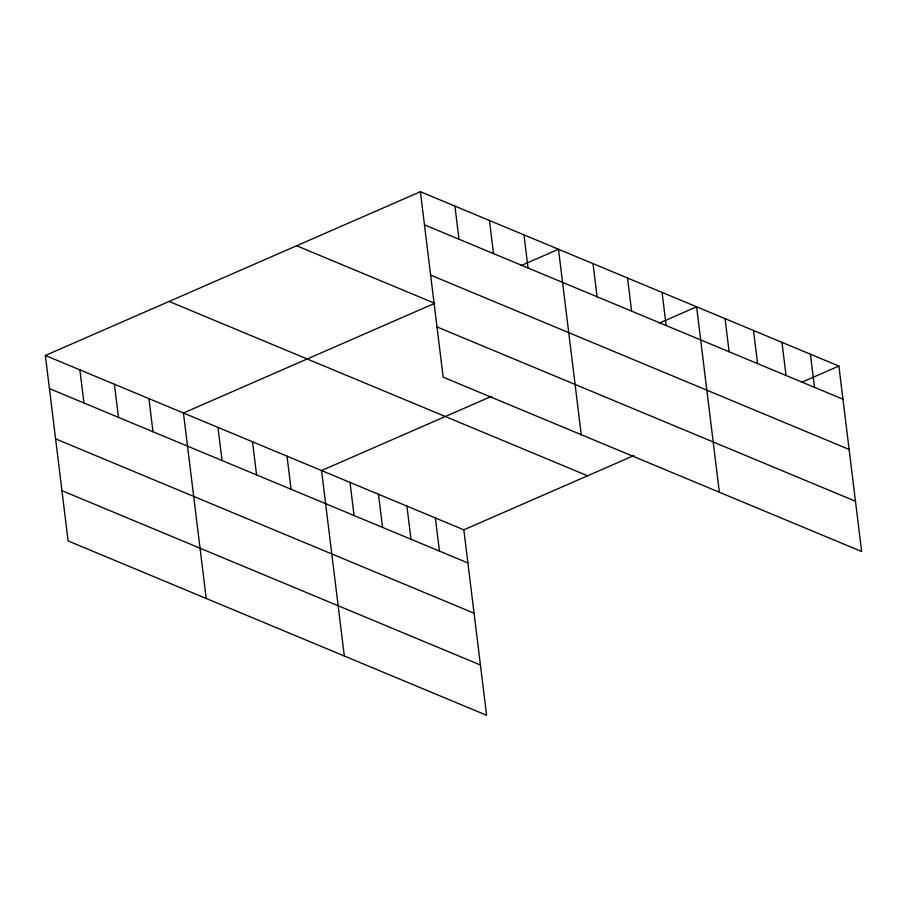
<?xml version="1.0" encoding="UTF-8"?>
<svg xmlns="http://www.w3.org/2000/svg" width="907" height="907" viewBox="0 0 907 907"><rect width="100%" height="100%" fill="white"/><g stroke="black" fill="none" stroke-linecap="round" stroke-linejoin="round"><path stroke-width="1.36" d="M45.35 355.476L463.828 529.824L486.606 715.283L68.116 540.935L45.35 355.476L420.395 191.717L838.884 366.065L861.65 551.524L443.172 377.176L420.395 191.717M521.106 265.581L558.497 249.255L581.262 434.702M491.685 396.268L321.554 470.552L344.32 655.999M659.208 323.119L696.599 306.793L719.364 492.24M463.828 529.824L633.97 455.541M801.493 382.391L838.884 366.065M424.465 224.834L842.943 399.193M430.632 275.104L849.122 449.453M296.634 245.763L434.725 303.301L183.452 413.014L206.218 598.461M436.993 326.905L855.482 501.254M169.11 301.441L587.6 475.79M49.42 388.604L467.899 562.952M55.588 438.875L474.078 613.223M61.948 490.664L480.427 665.012M810.427 354.218L814.486 387.334M781.97 342.358L786.029 375.475M753.513 330.499L757.572 363.616M725.056 318.64L729.115 351.769M662.065 292.405L666.135 325.522M627.542 278.018L631.612 311.146M593.019 263.642L597.089 296.759M523.974 234.868L528.033 267.996M489.451 220.492L493.51 253.609M454.917 206.104L458.987 239.221M435.371 517.976L439.442 551.093M406.926 506.117L410.984 539.234M378.468 494.258L382.527 527.386M350.011 482.411L354.07 515.527M287.02 456.164L291.09 489.281M252.497 441.788L256.568 474.905M217.975 427.401L222.045 460.518M148.929 398.627L152.988 431.755M114.395 384.251L118.466 417.367M79.873 369.863L83.943 402.98"/></g></svg>
